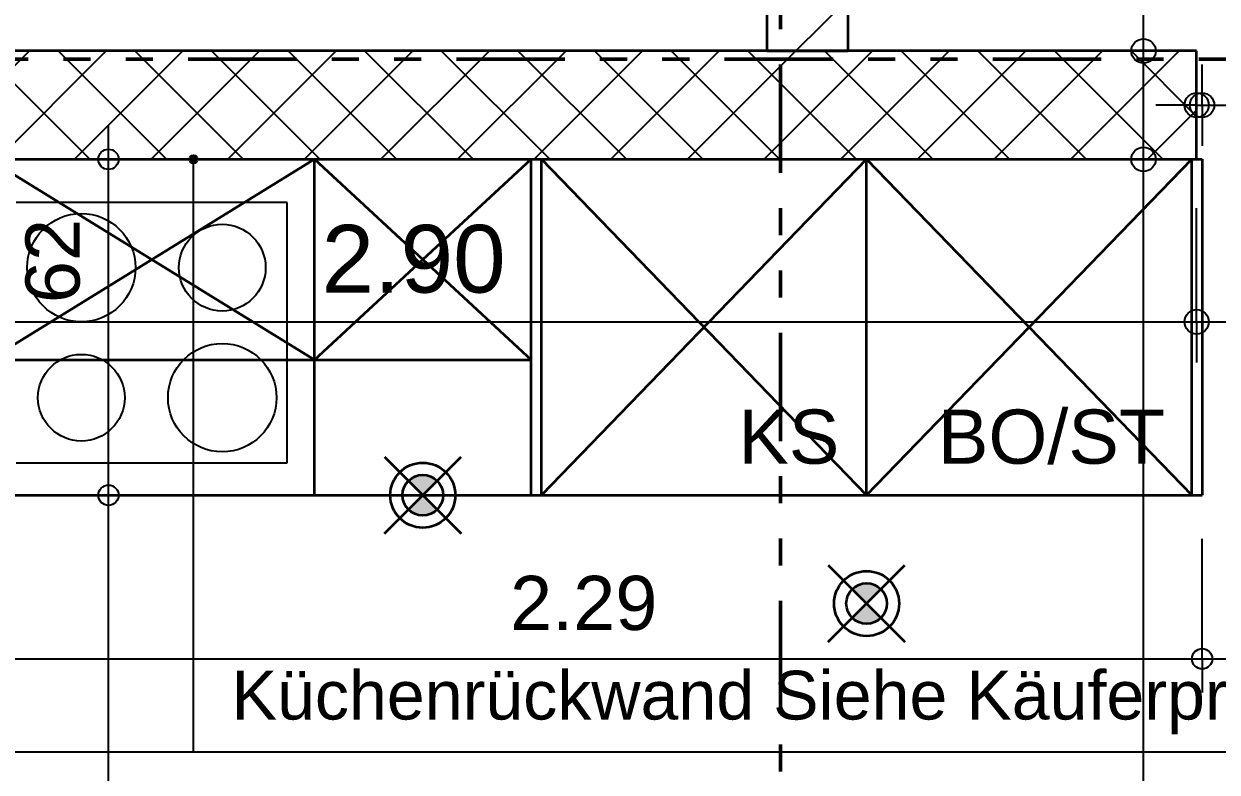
# Model space of a CAD drawing. Header units: centimetres. Extents: x 0.3 to 84.3, y 0.3 to 59.7.
# Drawn here: x 49.078 to 53.482, y 21.952 to 24.714 of the extents above; entities that cross this region are included whole.
import ezdxf

# ---------------------------------------------------------------- set-up
doc = ezdxf.new("R2010")
doc.units = ezdxf.units.CM
for name, pattern in [('AUSGEZOGEN', [0]), ('LINIE_23', [0.79, 0.4, -0.13, 0, -0.13, 0, -0.13]), ('RAND', [44.45, 12.7, -6.35, 12.7, -6.35, 0, -6.35]), ('VERDECKT', [9.525, 6.35, -3.175])]:
    doc.linetypes.add(name, pattern=pattern)
for name, color, linetype, lineweight in [('Bauachsen grob', 7, 'RAND', 25), ('Detailmasse', 7, 'AUSGEZOGEN', 25), ('Kueche', 7, 'AUSGEZOGEN', 25), ('Text Werkplan Ausfuehrung', 7, 'AUSGEZOGEN', 50), ('Wand Beton bewehrt', 7, 'AUSGEZOGEN', 35), ('Wand Mauerwerk tragend', 7, 'AUSGEZOGEN', 35), ('Werkplan- Ausfuehrungsmasse', 7, 'AUSGEZOGEN', 25)]:
    doc.layers.add(name, color=color, linetype=linetype, lineweight=lineweight)
doc.layers.add('Elektro Apparate', color=7, linetype='AUSGEZOGEN', lineweight=35, true_color=0x656565)
doc.layers.add('Sanitaer Vermassung', color=7, linetype='AUSGEZOGEN', lineweight=35, true_color=0x656565)
doc.styles.add('ARIAL', font='ARIAL.TTF')

msp = doc.modelspace()

# ---------------------------------------------------------------- hatches: boundary and pattern name
at = {"layer": 'Elektro Apparate', "linetype": 'AUSGEZOGEN', "lineweight": 35}
h = msp.add_hatch(color=40, dxfattribs=at)
h.paths.add_polyline_path([(50.603, 22.921), (50.55, 22.974), (50.497, 22.921), (50.5032, 22.9154), (50.5333, 22.9009), (50.5667, 22.9009), (50.5968, 22.9154)])
h.paths.add_polyline_path([(50.497, 23.027), (50.55, 22.974), (50.603, 23.027), (50.5968, 23.0326), (50.5667, 23.0471), (50.5333, 23.0471), (50.5032, 23.0326)])
h = msp.add_hatch(color=40, dxfattribs=at)
h.paths.add_polyline_path([(52.241, 22.521), (52.188, 22.574), (52.135, 22.521), (52.1412, 22.5154), (52.1713, 22.5009), (52.2047, 22.5009), (52.2348, 22.5154)])
h.paths.add_polyline_path([(52.135, 22.627), (52.188, 22.574), (52.241, 22.627), (52.2348, 22.6326), (52.2047, 22.6471), (52.1713, 22.6471), (52.1412, 22.6326)])
at = {"layer": 'Text Werkplan Ausfuehrung', "linetype": 'AUSGEZOGEN', "lineweight": 25}
for points in [[(49.6889, 24.214), (49.7189, 24.214), (49.7168, 24.2215)], [(49.6889, 24.214), (49.7168, 24.2215), (49.691, 24.2215)], [(49.691, 24.2215), (49.7168, 24.2215), (49.7114, 24.2269)], [(49.691, 24.2215), (49.7114, 24.2269), (49.6964, 24.2269)], [(49.6964, 24.2269), (49.7114, 24.2269), (49.7039, 24.229)], [(49.691, 24.2065), (49.7189, 24.214), (49.6889, 24.214)], [(49.691, 24.2065), (49.7168, 24.2065), (49.7189, 24.214)], [(49.6964, 24.2011), (49.7168, 24.2065), (49.691, 24.2065)], [(49.6964, 24.2011), (49.7114, 24.2011), (49.7168, 24.2065)], [(49.7114, 24.2011), (49.6964, 24.2011), (49.7039, 24.199)]]:
    msp.add_hatch(color=7, dxfattribs=at).paths.add_polyline_path(points)

# ---------------------------------------------------------------- linework, layer by layer
at = {"layer": 'Bauachsen grob', "color": 32, "linetype": 'LINIE_23', "lineweight": 50, "true_color": 0xc36e14}
for p, q in [((51.87, 1.394), (51.87, 57.974)), ((21.964, 24.584), (72.416, 24.584))]:
    msp.add_line(p, q, dxfattribs=at)
at = {"layer": 'Detailmasse', "color": 240, "linetype": 'AUSGEZOGEN', "lineweight": 25}
for p, q in [((53.406, 24.414), (53.406, 24.564)), ((53.426, 24.414), (53.426, 24.564)), ((53.406, 24.414), (53.256, 24.414)), ((53.406, 24.414), (53.406, 24.264)), ((53.406, 24.414), (53.406, 24.414)), ((53.406, 24.414), (53.426, 24.414)), ((53.426, 24.414), (53.426, 24.264)), ((53.426, 24.414), (53.426, 24.414)), ((53.426, 24.414), (53.576, 24.414))]:
    msp.add_line(p, q, dxfattribs=at)
for centre in [(53.406, 24.414), (53.426, 24.414)]:
    msp.add_circle(centre, 0.045, dxfattribs=at)
at = {"layer": 'Elektro Apparate', "color": 40, "linetype": 'AUSGEZOGEN', "lineweight": 35}
for p, q in [((50.4086, 23.1154), (50.6914, 22.8326)), ((50.4086, 22.8326), (50.6914, 23.1154)), ((52.0466, 22.7154), (52.3294, 22.4326)), ((52.0466, 22.4326), (52.3294, 22.7154))]:
    msp.add_line(p, q, dxfattribs=at)
for centre, radius in [((50.55, 22.974), 0.12), ((50.55, 22.974), 0.075), ((52.188, 22.574), 0.12), ((52.188, 22.574), 0.075)]:
    msp.add_circle(centre, radius, dxfattribs=at)
at = {"layer": 'Kueche', "color": 7, "linetype": 'RAND', "lineweight": 35}
for p, q in [((50.15, 24.214), (48.95, 23.474)), ((48.95, 24.214), (50.15, 23.474)), ((50.15, 23.474), (50.15, 24.214)), ((50.15, 23.474), (50.95, 24.214)), ((50.15, 24.214), (50.95, 23.474)), ((48.35, 23.474), (50.95, 23.474))]:
    msp.add_line(p, q, dxfattribs=at)
at = {"layer": 'Kueche', "color": 7, "linetype": 'VERDECKT', "lineweight": 35}
msp.add_line((50.15, 22.974), (50.15, 24.214), dxfattribs=at)
at = {"layer": 'Kueche', "color": 7, "linetype": 'AUSGEZOGEN', "lineweight": 35}
for p, q in [((50.95, 22.974), (50.95, 24.214)), ((50.988, 22.974), (50.988, 24.214)), ((50.988, 24.214), (52.188, 22.974)), ((52.188, 24.214), (50.988, 22.974)), ((52.188, 22.974), (52.188, 24.214)), ((52.188, 24.214), (53.388, 22.974)), ((52.188, 22.974), (53.388, 24.214)), ((53.388, 22.974), (53.388, 24.214)), ((53.388, 24.214), (53.426, 24.214)), ((53.426, 24.214), (53.426, 22.974)), ((48.85, 22.974), (53.426, 22.974))]:
    msp.add_line(p, q, dxfattribs=at)
at = {"layer": 'Kueche', "color": 7, "linetype": 'AUSGEZOGEN', "lineweight": 25}
for p, q in [((50.05, 24.054), (49.05, 24.054)), ((50.05, 23.094), (50.05, 24.054)), ((49.05, 23.094), (50.05, 23.094))]:
    msp.add_line(p, q, dxfattribs=at)
for centre, radius in [((49.29, 23.814), 0.2), ((49.81, 23.814), 0.16), ((49.81, 23.334), 0.2), ((49.29, 23.334), 0.16)]:
    msp.add_circle(centre, radius, dxfattribs=at)
at = {"layer": 'Sanitaer Vermassung', "color": 240, "linetype": 'AUSGEZOGEN', "lineweight": 25}
msp.add_line((49.03, 24.614), (49.18, 24.614), dxfattribs=at)
at = {"layer": 'Text Werkplan Ausfuehrung', "color": 7, "linetype": 'AUSGEZOGEN', "lineweight": 25}
for p, q in [((49.7039, 24.229), (49.7039, 24.229)), ((49.6889, 24.214), (49.6889, 24.214)), ((49.7039, 22.0255), (49.7039, 24.214)), ((49.7039, 24.199), (49.7039, 24.199)), ((49.7189, 24.214), (49.7189, 24.214)), ((54.2724, 22.0255), (47.61, 22.0255))]:
    msp.add_line(p, q, dxfattribs=at)
msp.add_circle((49.7039, 24.214), 0.015, dxfattribs=at)
at = {"layer": 'Wand Beton bewehrt', "color": 7, "linetype": 'AUSGEZOGEN', "lineweight": 35}
for p, q in [((51.82, 24.614), (47.41, 24.614)), ((52.12, 24.614), (51.82, 24.614)), ((53.406, 24.614), (52.12, 24.614)), ((53.406, 24.214), (53.406, 24.614)), ((47.61, 24.214), (53.406, 24.214))]:
    msp.add_line(p, q, dxfattribs=at)
at = {"layer": 'Wand Beton bewehrt', "color": 7, "linetype": 'AUSGEZOGEN', "lineweight": 25}
for p, q in [((48.6988, 24.214), (49.0988, 24.614)), ((49.3214, 24.214), (48.9214, 24.614)), ((48.9816, 24.214), (49.3816, 24.614)), ((49.6042, 24.214), (49.2042, 24.614)), ((49.2645, 24.214), (49.6645, 24.614)), ((49.8871, 24.214), (49.4871, 24.614)), ((49.5473, 24.214), (49.9473, 24.614)), ((50.1699, 24.214), (49.7699, 24.614)), ((49.8302, 24.214), (50.2302, 24.614)), ((50.4527, 24.214), (50.0527, 24.614)), ((50.113, 24.214), (50.513, 24.614)), ((50.7356, 24.214), (50.3356, 24.614)), ((50.3958, 24.214), (50.7958, 24.614)), ((51.0184, 24.214), (50.6184, 24.614)), ((50.6787, 24.214), (51.0787, 24.614)), ((51.3013, 24.214), (50.9013, 24.614)), ((50.9615, 24.214), (51.3615, 24.614)), ((51.5841, 24.214), (51.1841, 24.614)), ((51.2444, 24.214), (51.6444, 24.614)), ((51.867, 24.214), (51.467, 24.614)), ((51.5272, 24.214), (51.9272, 24.614)), ((52.1498, 24.214), (51.7498, 24.614)), ((51.8101, 24.214), (52.2101, 24.614)), ((52.4326, 24.214), (52.0326, 24.614)), ((52.0929, 24.214), (52.4929, 24.614)), ((52.7155, 24.214), (52.3155, 24.614)), ((52.3757, 24.214), (52.7757, 24.614)), ((52.9983, 24.214), (52.5983, 24.614)), ((52.6586, 24.214), (53.0586, 24.614)), ((53.2812, 24.214), (52.8812, 24.614)), ((52.9414, 24.214), (53.3414, 24.614)), ((53.406, 24.372), (53.164, 24.614)), ((53.2243, 24.214), (53.406, 24.3957))]:
    msp.add_line(p, q, dxfattribs=at)
at = {"layer": 'Wand Mauerwerk tragend', "color": 7, "linetype": 'AUSGEZOGEN', "lineweight": 35}
for p, q in [((52.12, 24.614), (52.12, 26.434)), ((51.82, 25.144), (51.82, 24.614)), ((51.82, 24.614), (52.12, 24.614))]:
    msp.add_line(p, q, dxfattribs=at)
at = {"layer": 'Wand Mauerwerk tragend', "color": 7, "linetype": 'AUSGEZOGEN', "lineweight": 25}
msp.add_lwpolyline([(51.9272, 24.614), (52.12, 24.8068), (52.12, 24.8068)], dxfattribs=at)
at = {"layer": 'Werkplan- Ausfuehrungsmasse', "color": 7, "linetype": 'AUSGEZOGEN', "lineweight": 25}
for p, q in [((53.21, 24.614), (53.21, 26.434)), ((53.21, 24.614), (53.06, 24.614)), ((53.21, 24.614), (53.36, 24.614)), ((53.21, 24.614), (53.21, 24.614)), ((53.21, 24.214), (53.21, 24.614)), ((53.21, 24.214), (53.06, 24.214)), ((53.21, 24.214), (53.36, 24.214)), ((53.21, 24.214), (53.21, 24.214)), ((53.406, 23.614), (53.406, 23.764)), ((47.61, 23.614), (53.406, 23.614)), ((53.406, 23.614), (53.406, 23.464)), ((53.406, 23.614), (56.08, 23.614))]:
    msp.add_line(p, q, dxfattribs=at)
at = {"layer": 'Werkplan- Ausfuehrungsmasse', "color": 253, "linetype": 'AUSGEZOGEN', "lineweight": 25, "true_color": 0xa0a0a0}
for p, q in [((49.39, 24.214), (49.39, 24.339)), ((49.39, 24.214), (49.265, 24.214)), ((49.39, 24.214), (49.515, 24.214)), ((49.39, 24.214), (49.39, 24.214)), ((49.39, 22.974), (49.39, 24.214)), ((49.39, 22.974), (49.265, 22.974)), ((49.39, 22.974), (49.515, 22.974)), ((49.39, 22.974), (49.39, 22.974)), ((49.39, 19.732), (49.39, 22.974)), ((53.426, 22.37), (53.426, 22.8124)), ((53.426, 22.37), (53.426, 22.495)), ((48.85, 22.37), (53.426, 22.37)), ((53.426, 22.37), (53.426, 22.245)), ((53.426, 22.37), (53.551, 22.37))]:
    msp.add_line(p, q, dxfattribs=at)
at = {"layer": 'Werkplan- Ausfuehrungsmasse', "color": 7, "linetype": 'AUSGEZOGEN', "lineweight": 25}
for points in [[(53.21, 16.474), (53.21, 17.8732), (53.21, 17.8732), (53.21, 18.428), (53.21, 18.428), (53.21, 21.3686), (53.21, 21.3686), (53.21, 24.214)], [(53.406, 23.614), (53.406, 23.6765), (53.406, 23.6765), (53.406, 23.6765), (53.406, 23.6765), (53.406, 23.6872), (53.406, 23.6872), (53.406, 23.6901), (53.406, 23.6901), (53.406, 23.6909), (53.406, 23.6909), (53.406, 24.034)]]:
    msp.add_lwpolyline(points, dxfattribs=at)
for centre in [(53.21, 24.614), (53.21, 24.214), (53.406, 23.614)]:
    msp.add_circle(centre, 0.045, dxfattribs=at)
at = {"layer": 'Werkplan- Ausfuehrungsmasse', "color": 253, "linetype": 'AUSGEZOGEN', "lineweight": 25, "true_color": 0xa0a0a0}
for centre in [(49.39, 24.214), (49.39, 22.974), (53.426, 22.37)]:
    msp.add_circle(centre, 0.0375, dxfattribs=at)

# ---------------------------------------------------------------- texts
at = {"layer": 'Text Werkplan Ausfuehrung', "color": 7, "linetype": 'AUSGEZOGEN', "lineweight": 35, "attachment_point": 7, "style": 'ARIAL'}
for s, insert, char_height, width in [('BO/ST', (52.4513, 23.0873), 0.2, 0.1), ('KS', (51.7147, 23.0873), 0.2, 0.1), ('Küchenrückwand\\~Siehe\\~Käuferprotokoll', (49.8444, 22.0915), 0.18, 0.09)]:
    msp.add_mtext(s, dxfattribs=dict(at, insert=insert, char_height=char_height, width=width))
at = {"layer": 'Werkplan- Ausfuehrungsmasse', "color": 253, "linetype": 'AUSGEZOGEN', "lineweight": 35, "true_color": 0xa0a0a0, "insert": (49.2866, 23.6831), "char_height": 0.2, "width": 0.1, "attachment_point": 7, "rotation": 90, "style": 'ARIAL'}
msp.add_mtext('62', dxfattribs=at)
at = {"layer": 'Werkplan- Ausfuehrungsmasse', "color": 7, "linetype": 'AUSGEZOGEN', "lineweight": 50, "insert": (50.1765, 23.7183), "char_height": 0.25, "width": 0.125, "attachment_point": 7, "style": 'ARIAL'}
msp.add_mtext('2.90', dxfattribs=at)
at = {"layer": 'Werkplan- Ausfuehrungsmasse', "color": 253, "linetype": 'AUSGEZOGEN', "lineweight": 35, "true_color": 0xa0a0a0, "insert": (50.8722, 22.4734), "char_height": 0.2, "width": 0.1, "attachment_point": 7, "style": 'ARIAL'}
msp.add_mtext('2.29', dxfattribs=at)

doc.saveas('drawing.dxf')
